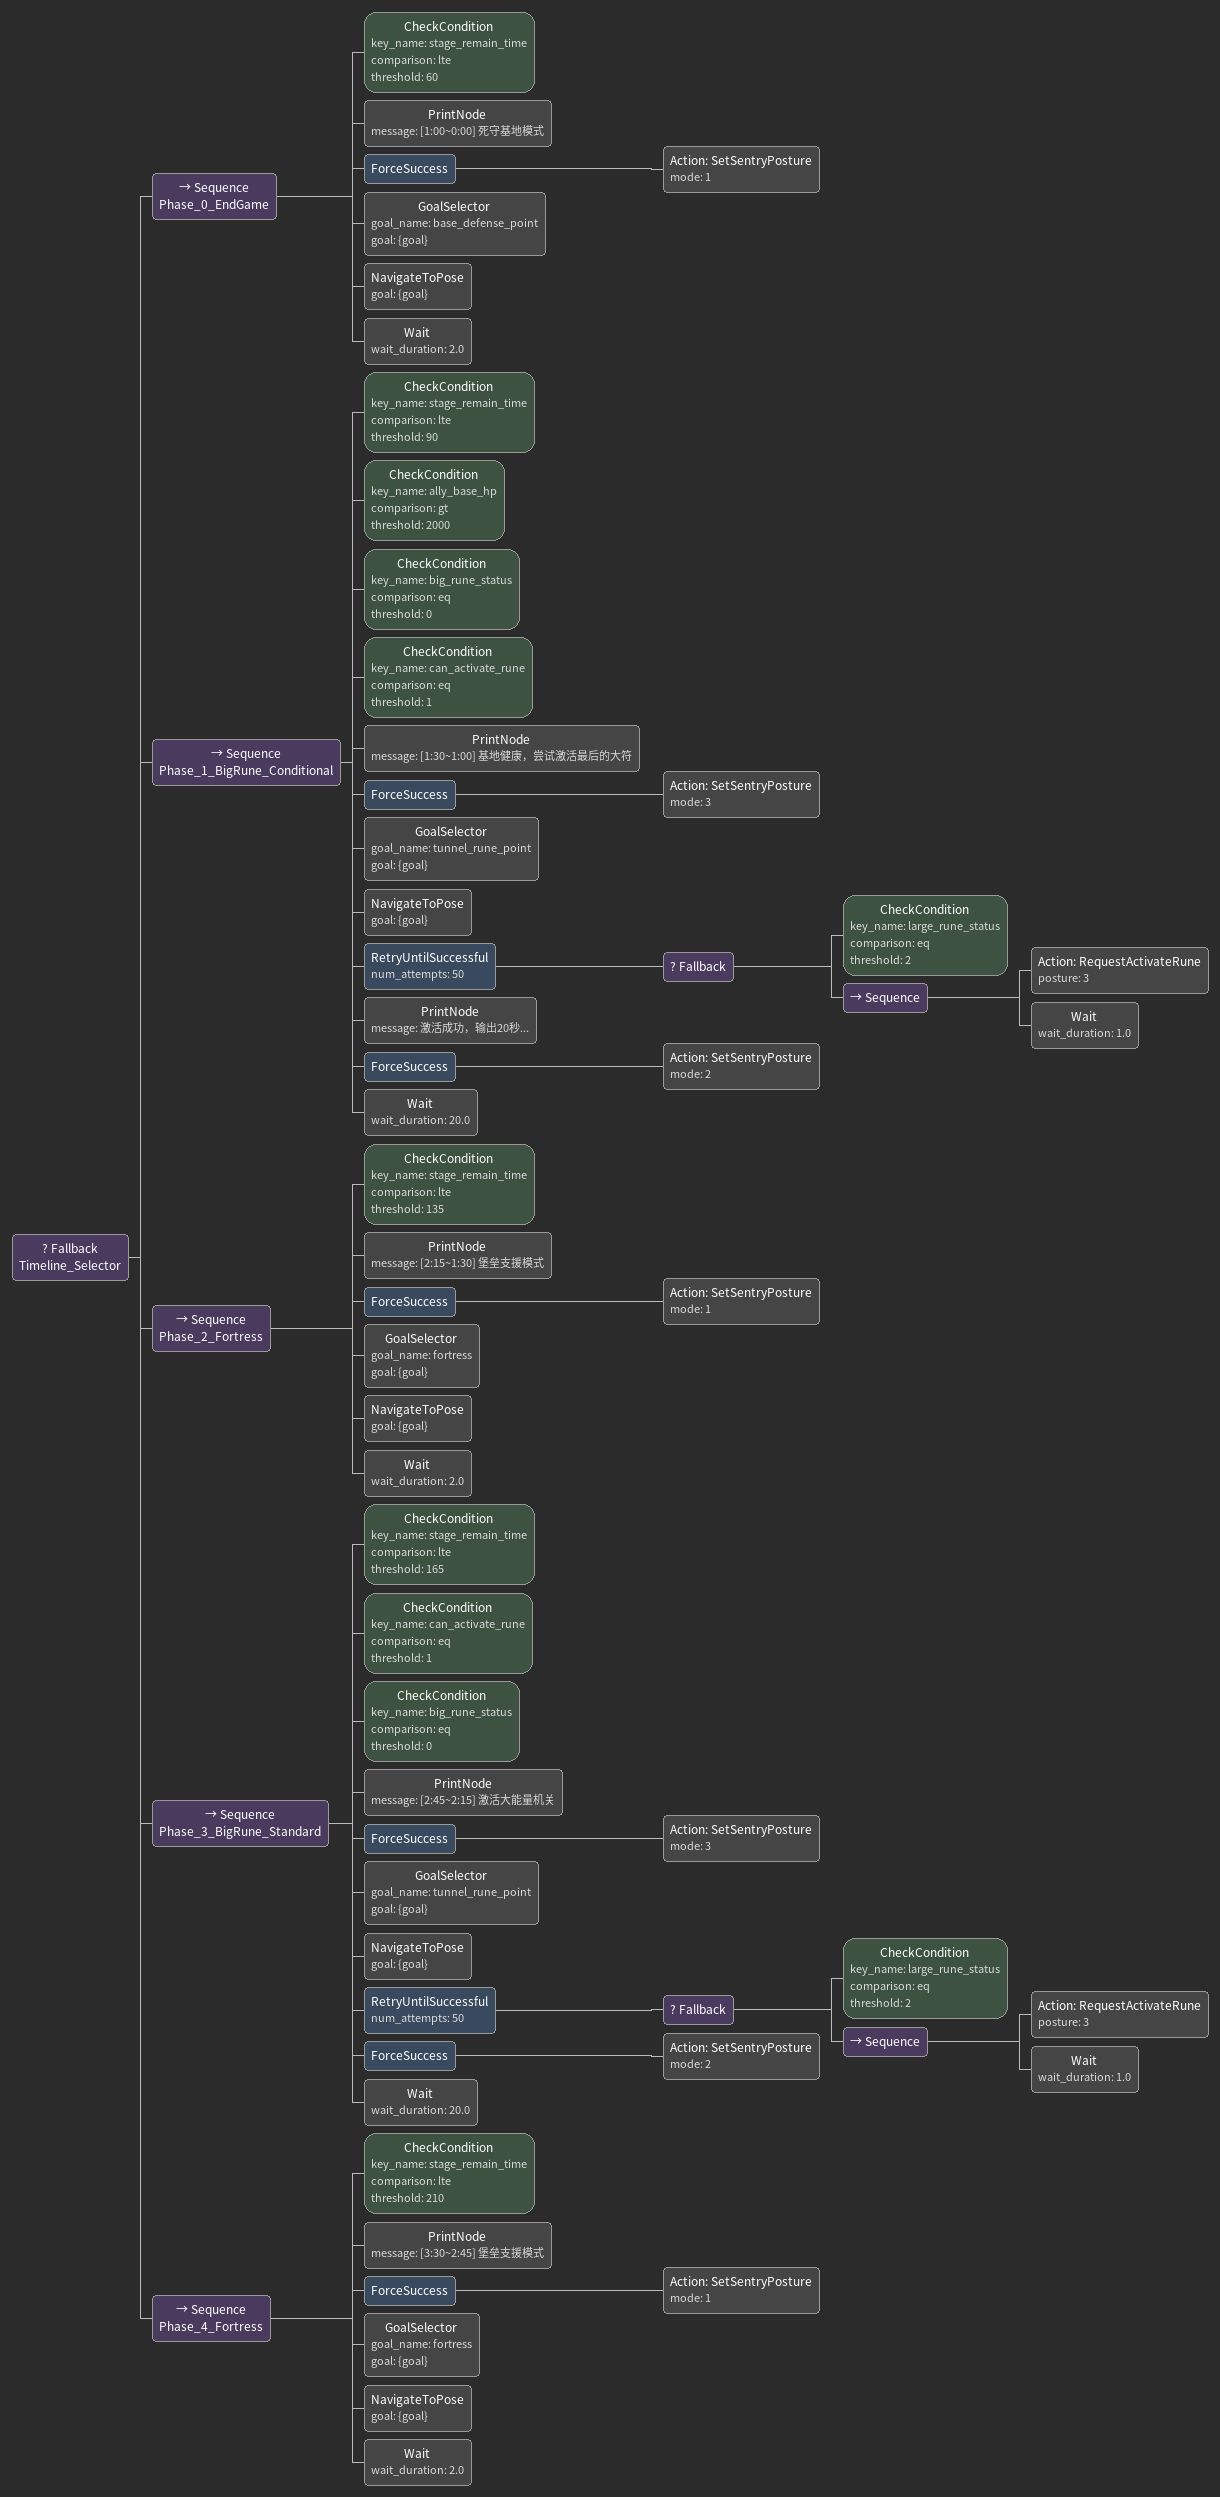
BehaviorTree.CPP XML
<Fallback name="Timeline_Selector">

    <Sequence name="Phase_0_EndGame">
        <CheckCondition key_name="stage_remain_time" comparison="lte" threshold="60"/>

        <PrintNode message="[1:00~0:00] 死守基地模式"/>
        <ForceSuccess><Action ID="SetSentryPosture" mode="1"/></ForceSuccess>

        <GoalSelector goal_name="base_defense_point" goal="{goal}"/>
        <NavigateToPose goal="{goal}"/>
        <Wait wait_duration="2.0"/>
    </Sequence>

    <Sequence name="Phase_1_BigRune_Conditional">
        <CheckCondition key_name="stage_remain_time" comparison="lte" threshold="90"/>

        <CheckCondition key_name="ally_base_hp" comparison="gt" threshold="2000"/>
        <CheckCondition key_name="big_rune_status" comparison="eq" threshold="0"/>
        <CheckCondition key_name="can_activate_rune" comparison="eq" threshold="1"/>

        <PrintNode message="[1:30~1:00] 基地健康，尝试激活最后的大符"/>
        <ForceSuccess><Action ID="SetSentryPosture" mode="3"/></ForceSuccess>
        <GoalSelector goal_name="tunnel_rune_point" goal="{goal}"/>
        <NavigateToPose goal="{goal}"/>

        <RetryUntilSuccessful num_attempts="50">
            <Fallback>
                <CheckCondition key_name="large_rune_status" comparison="eq" threshold="2"/>
                <Sequence>
                    <Action ID="RequestActivateRune" posture="3"/>
                    <Wait wait_duration="1.0"/>
                </Sequence>
            </Fallback>
        </RetryUntilSuccessful>
        <PrintNode message="激活成功，输出20秒..."/>
        <ForceSuccess><Action ID="SetSentryPosture" mode="2"/></ForceSuccess>
        <Wait wait_duration="20.0"/>
    </Sequence>

    <Sequence name="Phase_2_Fortress">
        <CheckCondition key_name="stage_remain_time" comparison="lte" threshold="135"/>

        <PrintNode message="[2:15~1:30] 堡垒支援模式"/>
        <ForceSuccess><Action ID="SetSentryPosture" mode="1"/></ForceSuccess>
        <GoalSelector goal_name="fortress" goal="{goal}"/>
        <NavigateToPose goal="{goal}"/>
        <Wait wait_duration="2.0"/>
    </Sequence>

    <Sequence name="Phase_3_BigRune_Standard">
        <CheckCondition key_name="stage_remain_time" comparison="lte" threshold="165"/>
        <CheckCondition key_name="can_activate_rune" comparison="eq" threshold="1"/>
        <CheckCondition key_name="big_rune_status" comparison="eq" threshold="0"/>

        <PrintNode message="[2:45~2:15] 激活大能量机关"/>
        <ForceSuccess><Action ID="SetSentryPosture" mode="3"/></ForceSuccess>
        <GoalSelector goal_name="tunnel_rune_point" goal="{goal}"/>
        <NavigateToPose goal="{goal}"/>

        <RetryUntilSuccessful num_attempts="50">
            <Fallback>
                <CheckCondition key_name="large_rune_status" comparison="eq" threshold="2"/>
                <Sequence>
                    <Action ID="RequestActivateRune" posture="3"/>
                    <Wait wait_duration="1.0"/>
                </Sequence>
            </Fallback>
        </RetryUntilSuccessful>
        <ForceSuccess><Action ID="SetSentryPosture" mode="2"/></ForceSuccess>
        <Wait wait_duration="20.0"/>
    </Sequence>

    <Sequence name="Phase_4_Fortress">
        <CheckCondition key_name="stage_remain_time" comparison="lte" threshold="210"/>

        <PrintNode message="[3:30~2:45] 堡垒支援模式"/>
        <ForceSuccess><Action ID="SetSentryPosture" mode="1"/></ForceSuccess>
        <GoalSelector goal_name="fortress" goal="{goal}"/>
        <NavigateToPose goal="{goal}"/>
        <Wait wait_duration="2.0"/>
    </Sequence>

</Fallback>
